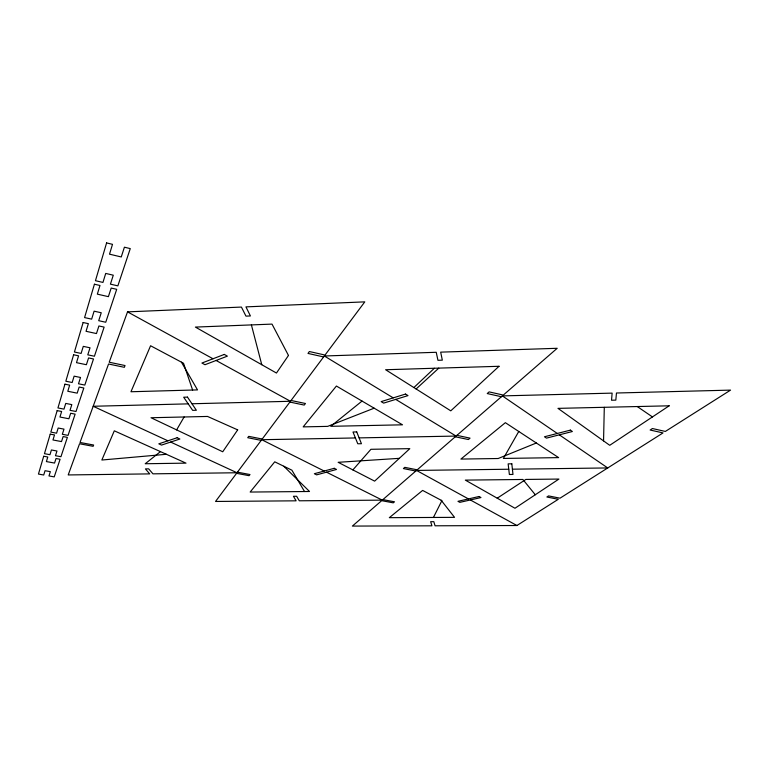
<?xml version="1.0" encoding="UTF-8"?>
<svg xmlns="http://www.w3.org/2000/svg" width="769" height="769" viewBox="0 0 769 769"><rect width="100%" height="100%" fill="white"/><g stroke="black" fill="none" stroke-linecap="round" stroke-linejoin="round"><path stroke-width="1.15" d="M603.55 440.897L604.299 407.31M323.624 356.931L308.004 353.432L309.359 351.529L325.027 355.047L364.794 301.861L245.945 306.879L250.406 315.953L245.955 316.136L241.428 307.071L127.529 311.868L109.208 362.218L125.03 365.544L124.338 367.313L108.564 364.006L80.024 442.463L93.635 445.03L93.126 446.318L79.553 443.761L68.21 474.944L149.724 473.887L145.418 468.898L148.667 468.85L152.944 473.839L237.006 472.752L324.326 355.989L436.234 352.289L437.946 360.296L442.329 360.161L440.675 352.144L557.198 348.29L503.311 395.074L489.113 391.882L487.238 393.555L501.398 396.727M433.428 517.46L441.896 500.648L422.633 490.411L389.335 517.672L454.546 517.354L441.166 500.263M518.767 431.467L503.387 458.439L558.63 457.622L505.358 422.681L460.91 459.074L498.187 458.516L536.349 443.002M176.62 429.9L184.108 416.981M352.884 469.907L370.927 449.298L409.829 448.644L374.638 481.134L338.149 462.304L399.332 458.334M413.876 387.557L434.35 368.255M416.116 388.979L438.801 368.12M237.448 472.166L250.002 474.54L249.098 475.694L236.573 473.339L215.541 501.455L296.113 500.821L293.431 496.284L296.632 496.265L299.285 500.792L382.28 500.138L502.359 395.9L612.124 393.122L611.538 400.226L615.825 400.12L616.469 393.007L730.55 390.114L665.348 431.438L652.41 428.535L650.113 430.025L663.022 432.918L560.024 498.187L548.557 495.909L546.855 497.005L558.304 499.283L516.912 525.515L435.062 525.794L433.812 521.67L430.65 521.68L431.928 525.813L352.385 526.083L381.674 500.667L393.267 502.849L394.507 501.801L382.885 499.61M362.036 401.072L330.766 426.314L402.514 424.815L336.409 386.038L303.169 426.882L327.7 426.372L374.157 408.185M160.452 451.624L145.216 463.745L186.002 463.14L114.302 430.813L101.854 460.016L166.373 454.287M497.226 498.197L525.833 479.433L558.909 479.068L514.97 508.251L465.332 480.116L522.872 479.472L535.291 494.755M188.222 403.86L93.184 406.272L167.911 440.81M191.971 403.763L290.461 401.274L216.089 360.469M355.413 437.955L261.72 439.714L324.21 471.032M359.113 437.888L456.075 436.071L395.727 399.39M508.77 469.234L416.51 470.426L468.446 498.918M512.404 469.186L607.741 467.946L559.323 434.841M262.229 439.032L248.714 436.35L247.733 437.715L261.21 440.387M417.202 469.821L404.773 467.35L403.408 468.571L415.808 471.032M289.875 402.062L304.236 405.08L305.456 403.504L291.057 400.476M455.267 436.782L468.398 439.532L470.051 438.138L456.892 435.369M170.641 442.069L237.006 472.752M326.498 472.176L382.28 500.138M127.529 311.868L213.003 358.767M470.349 499.965L516.912 525.515M324.326 355.989L393.228 397.871M637.28 406.551L652.448 416.923M502.359 395.9L557.323 433.476M283.79 466.235L309.523 491.487L250.146 492.054L274.744 461.823L291.893 470.186L304.534 491.535M181.436 362.161L197.518 389.902L130.961 391.748L150.58 345.752L183.531 363.276L192.615 390.037M251.405 324.903L261.768 364.708M43.698 456.248L38.45 474.06L43.718 475.011L45.044 470.705L50.35 471.657L48.976 475.944L54.224 476.886L60.097 459.266L56.031 458.516L54.561 463.063L46.4 461.583L47.784 457.007L43.698 456.248M50.225 434.129L44.458 453.681L49.966 454.7L51.417 449.98L56.973 451.009L55.464 455.709L60.943 456.719L67.384 437.378L63.135 436.571L61.51 441.579L52.974 439.974L54.503 434.937L50.225 434.129M57.156 410.617L50.821 432.101L56.579 433.197L58.175 428.025L63.981 429.131L62.327 434.293L68.056 435.379L75.131 414.135L70.681 413.261L68.893 418.769L59.953 417.029L61.635 411.492L57.156 410.617M64.952 384.173L57.944 407.945L63.981 409.127L65.74 403.417L71.825 404.619L70.008 410.31L76.006 411.492L83.831 387.999L79.159 387.057L77.188 393.151L67.797 391.267L69.662 385.134L64.952 384.173M73.613 354.778L65.826 381.213L72.171 382.501L74.122 376.156L80.524 377.473L78.496 383.789L84.811 385.077L93.51 358.969L88.579 357.931L86.388 364.717L76.496 362.66L78.573 355.826L73.613 354.778M83.129 322.509L74.43 352.019L81.11 353.432L83.283 346.367L90.031 347.799L87.772 354.836L94.414 356.239L104.123 327.104L98.922 325.969L96.461 333.563L86.041 331.295L88.368 323.662L83.129 322.509M94.424 284.213L84.58 317.587L91.655 319.145L94.106 311.176L101.248 312.762L98.711 320.692L105.738 322.249L116.705 289.317L111.188 288.058L108.41 296.661L97.346 294.143L99.98 285.482L94.424 284.213M106.593 242.917L95.452 280.704L102.95 282.425L105.718 273.428L113.283 275.196L110.419 284.146L117.859 285.866L130.269 248.608L124.415 247.195L121.252 256.961L109.515 254.164L112.505 244.331L106.593 242.917M237.679 429.871L222.731 451.768L151.003 417.74L207.543 416.442L237.679 429.871M288.471 355.451L276.456 373.042L195.393 327.085L272.015 324.105L288.471 355.451M499.033 366.284L450.778 410.838L385.615 369.735L499.033 366.284M669.174 405.811L609.73 445.309L557.986 408.368L669.174 405.811M224.298 354.422L201.911 363.045L205.006 364.717L227.384 356.143L224.298 354.422M177.158 437.734L158.789 443.838L161.519 445.088L179.888 439.012L177.158 437.734M405.523 394.064L381.145 401.62L383.654 403.119L408.012 395.602L405.523 394.064M334.236 468.302L314.338 473.723L316.626 474.858L336.514 469.465L334.236 468.302M570.396 430.121L544.452 436.773L546.471 438.119L572.376 431.515L570.396 430.121M479.087 496.495L457.949 501.321L459.862 502.349L480.981 497.553L479.087 496.495M187.473 397.121L183.676 397.217L192.654 410.348L196.364 410.262L187.473 397.121M356.739 431.928L353 431.995L357.777 443.78L361.44 443.723L356.739 431.928M511.827 463.813L508.146 463.861L509.376 474.483L512.981 474.435L511.827 463.813"/></g></svg>
